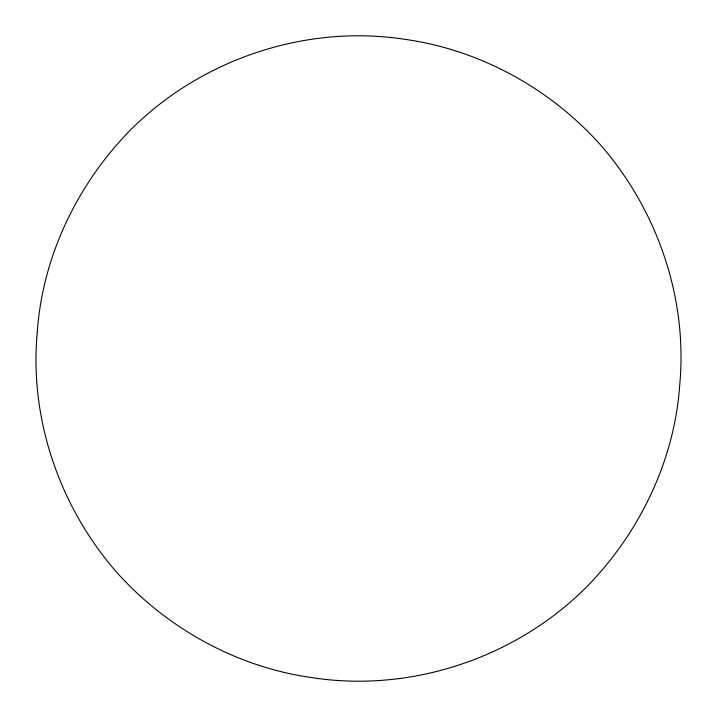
<?xml version="1.0" encoding="UTF-8"?>
<svg xmlns="http://www.w3.org/2000/svg" width="717" height="717" viewBox="0 0 717 717"><rect width="100%" height="100%" fill="white"/><g stroke="black" fill="none" stroke-linecap="round" stroke-linejoin="round"><path stroke-width="1.08" d="M37.302 331.863C29.056 418.701 59.69 507.233 116.952 572.605C167.294 628.63 237.004 667.052 311.778 677.619C411.621 693.142 517.056 657.507 587.877 585.646C640.003 531.897 674.527 460.153 679.698 385.137C687.944 298.299 657.31 209.767 600.048 144.395C549.706 88.37 479.996 49.948 405.222 39.381C305.379 23.858 199.944 59.493 129.123 131.354C76.997 185.103 42.473 256.847 37.302 331.863"/></g></svg>
